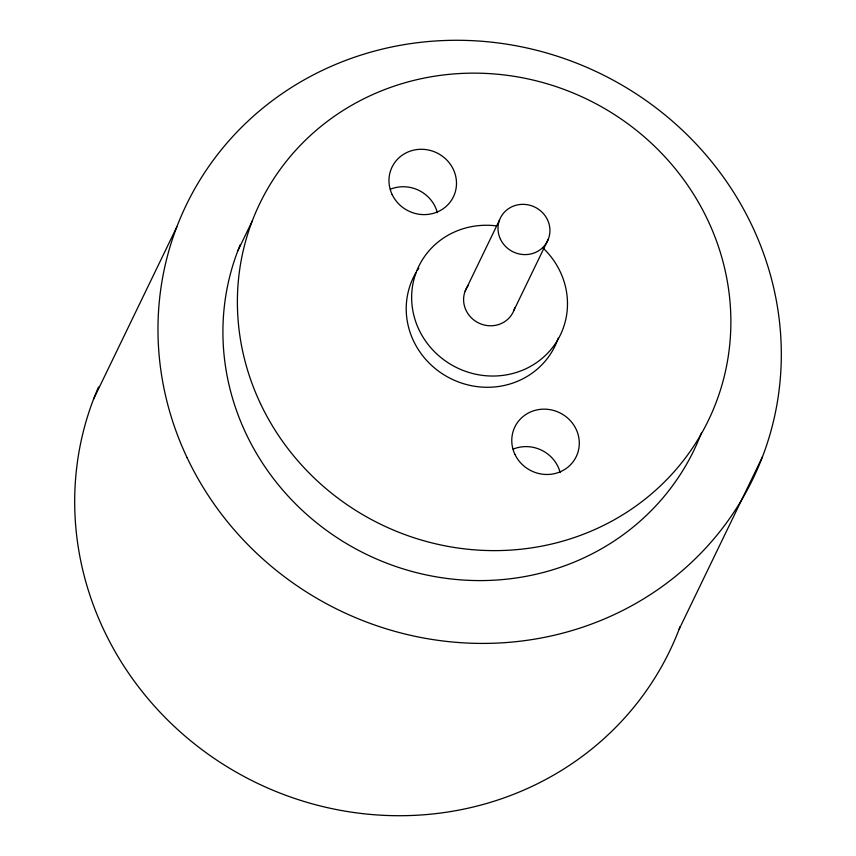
<?xml version="1.0" encoding="UTF-8"?>
<svg xmlns="http://www.w3.org/2000/svg" width="856" height="856" viewBox="0 0 856 856"><rect width="100%" height="100%" fill="white"/><g stroke="black" fill="none" stroke-linecap="round" stroke-linejoin="round"><path stroke-width="1.28" d="M93.539 399.185L176.828 226.883M237.829 250.829L252.317 220.869M465.161 291.061L499.572 219.896M513.964 310.225L548.375 239.059M679.172 629.117L762.461 456.815M390.368 189.24A34.09 32.325 25.8 0 1 437.352 212.695M513.172 449.111A34.09 32.325 25.8 0 1 560.156 472.565M558.219 338.195A78.666 74.6 25.8 0 1 453.017 379.69A78.666 74.6 25.8 0 1 416.005 272.583M417.375 270.357A78.666 74.6 25.8 0 1 418.819 268.185M701.46 432.869A249.128 236.245 25.8 0 1 381.947 561.279A249.128 236.245 25.8 0 1 240.258 244.773M514.766 307.753A26.226 24.867 25.8 0 1 478.782 323.054A26.226 24.867 25.8 0 1 468.296 285.38M680.092 626.667A314.687 298.423 25.8 0 1 274.455 790.869A314.687 298.423 25.8 0 1 98.526 387.008M543.175 248.133A78.666 74.6 25.8 0 1 527.745 367.845A78.666 74.6 25.8 0 1 413.395 313.446A78.666 74.6 25.8 0 1 496.394 225.888M514.927 454.365A34.09 32.325 25.8 0 0 573.188 461.662A34.09 32.325 25.8 0 0 548.493 409.425A34.09 32.325 25.8 0 0 514.927 454.365M392.123 194.494A34.09 32.325 25.8 0 0 450.384 201.791A34.09 32.325 25.8 0 0 425.689 149.554A34.09 32.325 25.8 0 0 392.123 194.494M260.459 403.593A249.128 236.245 25.8 0 0 686.18 456.922A249.128 236.245 25.8 0 0 505.757 75.135A249.128 236.245 25.8 0 0 260.459 403.593M187.111 457.693A314.687 298.423 25.8 0 0 724.861 525.06A314.687 298.423 25.8 0 0 496.962 42.8A314.687 298.423 25.8 0 0 187.111 457.693M500.428 239.134A26.226 24.867 25.8 0 0 545.24 244.741A26.226 24.867 25.8 0 0 526.247 204.552A26.226 24.867 25.8 0 0 500.428 239.134"/></g></svg>
